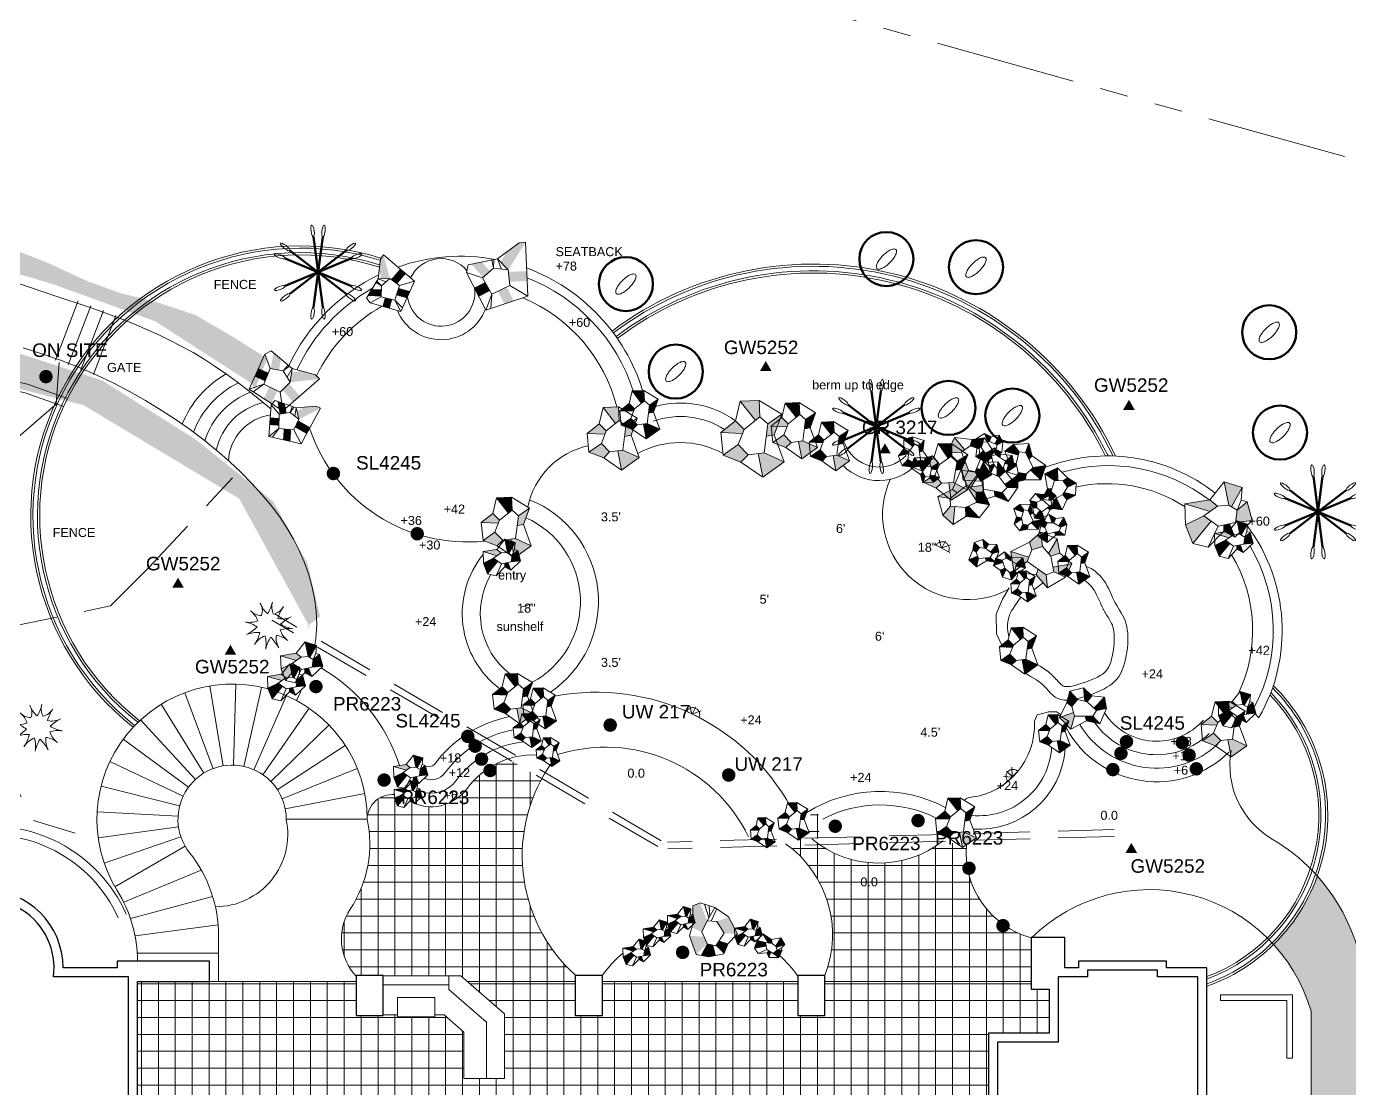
# Model space of a CAD drawing. Header units: inches. Extents: x -1462 to 4132, y -1442 to 2814.
# Drawn here: x 1758 to 2932, y 987 to 1930 of the extents above; entities that cross this region are included whole.
import ezdxf

# ---------------------------------------------------------------- set-up
doc = ezdxf.new("R2010")
doc.units = ezdxf.units.IN
doc.header["$LTSCALE"] = 100
doc.header["$MEASUREMENT"] = 0
doc.linetypes.add('DASHED', pattern=[0.75, 0.5, -0.25])
doc.linetypes.add('PHANTOM', pattern=[2.5, 1.25, -0.25, 0.25, -0.25, 0.25, -0.25])
for name, color, linetype in [('Boulder', 7, 'Continuous'), ('EXIST RIVER RUN', 7, 'Continuous'), ('LIGHTING NOTES', 2, 'Continuous')]:
    doc.layers.add(name, color=color, linetype=linetype)
for name, color, linetype, lineweight in [('Boulders', 32, 'Continuous', 9), ('Buildings', 44, 'Continuous', 30), ('Contours', 52, 'DASHED', 9), ('General Notes', 7, 'Continuous', 5), ('Hardscape', 7, 'Continuous', 5), ('Lights', 50, 'Continuous', 0), ('PlantMaterials', 3, 'Continuous', 0), ('PM-Medium', 90, 'Continuous', 20), ('PM-Thick', 83, 'Continuous', 50), ('Pool', 142, 'Continuous', 15), ('PropertyLines', 212, 'PHANTOM', 0), ('Walks', 253, 'Continuous', 9), ('Walls', 253, 'Continuous', 15)]:
    doc.layers.add(name, color=color, linetype=linetype, lineweight=lineweight)
doc.layers.add('PlantMaterialsCounted', color=3, linetype='Continuous', lineweight=0, plot=False)
doc.styles.add('Arial', font='ARIAL.TTF')

# ---------------------------------------------------------------- blocks, each defined once
blk = doc.blocks.new('PM128')
at = {"layer": 'PM-Medium'}
for centre, radius, start, end in [((-7.01, -0.45), 4.72, 19.0591, 52.5481), ((-1.75, 5.57), 3.29, 223.6592, 270.4042), ((-4.56, 3.38), 3.04, 338.7024, 31.9573), ((2.92, 6.73), 5.2, 199.5578, 231.2467), ((-6.13, 6.52), 6.95, 326.4645, 349.6219), ((4.41, 4.24), 3.85, 164.5786, 206.0811), ((-0.05, 6.11), 3.7, 285.7527, 329.7878), ((11.56, -1.21), 10.03, 147.0384, 163.4946), ((-4.42, 5.93), 5.19, 260.487, 291.1401), ((-6.05, -4.54), 5.4, 51.5853, 81.7036), ((2.98, 5.5), 4, 255.1168, 298.8832), ((8.62, -5.77), 8.62, 115.5532, 134.8182), ((6.97, 7.75), 8.62, 239.1818, 258.4468), ((-9.48, 6.66), 9.72, 297.6269, 314.2723), ((-2.59, -7.47), 6.01, 85.0369, 113.3866), ((-9.64, 0.31), 7.78, 325.0448, 346.6605), ((0.71, -6.66), 4.7, 110.4109, 147.6152), ((-7.01, -4.04), 6.33, 349.8247, 16.3259), ((9.48, -7.78), 10.59, 150.1416, 165.6532), ((-10.13, -12.41), 14.38, 31.658, 43.5027), ((5.84, -2.77), 4.28, 171.2541, 209.2849), ((0.74, -7.54), 5.49, 51.5942, 80.8654), ((4.24, -5.6), 5, 78.492, 110.832), ((6.65, 0.36), 4.38, 197.0603, 235.1449)]:
    blk.add_arc(centre, radius, start, end, dxfattribs=at)
blk = doc.blocks.new('PM161')
at = {"layer": 'PM-Medium'}
for centre, major_axis in [((-0.69, 5.21), (0.098, -0.744)), ((0.69, 5.21), (-0.098, -0.744)), ((-4.17, 3.2), (0.595, -0.457)), ((4.17, 3.2), (-0.595, -0.457)), ((-4.85, 2.01), (0.693, -0.287)), ((4.85, 2.01), (-0.693, -0.287)), ((-4.85, -2.01), (0.693, 0.287)), ((4.85, -2.01), (-0.693, 0.287)), ((-4.17, -3.2), (0.595, 0.457)), ((4.17, -3.2), (-0.595, 0.457)), ((-0.69, -5.21), (0.098, 0.744)), ((0.69, -5.21), (-0.098, 0.744))]:
    blk.add_ellipse(centre, major_axis=major_axis, ratio=0.266667, dxfattribs=at)
at = {"layer": 'PM-Thick'}
for p, q in [((0.59, -4.46), (-0.59, 4.46)), ((-0.59, -4.46), (0.59, 4.46)), ((4.16, -1.72), (-4.16, 1.72)), ((4.16, 1.72), (-4.16, -1.72)), ((3.57, -2.74), (-3.57, 2.74)), ((3.57, 2.74), (-3.57, -2.74))]:
    blk.add_line(p, q, dxfattribs=at)
blk = doc.blocks.new('PM106')
at = {"layer": 'PM-Medium'}
blk.add_lwpolyline([(2.12, 2.12, 0.214975), (1.77, 2.26, 0.093486), (0.95, 2.05, 0.050152), (0.16, 1.58, 0.03764), (-0.78, 0.78, 0.03764), (-1.58, -0.16, 0.050152), (-2.05, -0.95, 0.093486), (-2.26, -1.77, 0.214975), (-2.12, -2.12, 0.214975), (-1.77, -2.26, 0.093486), (-0.95, -2.05, 0.050152), (-0.16, -1.58, 0.03764), (0.78, -0.78, 0.03764), (1.58, 0.16, 0.050152), (2.05, 0.95, 0.093486), (2.26, 1.77, 0.214975)], format="xyb", close=True, dxfattribs=at)
at = {"layer": 'PM-Thick'}
blk.add_circle((0, 0), 6, dxfattribs=at)
blk = doc.blocks.new('LIGHT003')
at = {"layer": 'Lights'}
blk.add_solid([(0, 3), (-2.6, -1.5), (0, 3), (2.6, -1.5)], dxfattribs=at)
blk = doc.blocks.new('LIGHT001')
at = {"layer": 'Lights'}
for points in [[(0, 0), (-2.85, 0.93), (0, 0), (-3, 0)], [(0, 0), (-3, 0), (0, 0), (-2.85, -0.93)], [(0, 0), (-2.43, 1.76), (0, 0), (-2.85, 0.93)], [(0, 0), (-2.85, -0.93), (0, 0), (-2.43, -1.76)], [(0, 0), (-1.76, 2.43), (0, 0), (-2.43, 1.76)], [(0, 0), (-2.43, -1.76), (0, 0), (-1.76, -2.43)], [(0, 0), (-0.93, 2.85), (0, 0), (-1.76, 2.43)], [(0, 0), (-1.76, -2.43), (0, 0), (-0.93, -2.85)], [(0, 0), (0, 3), (0, 0), (-0.93, 2.85)], [(0, 0), (-0.93, -2.85), (0, 0), (0, -3)], [(0, 0), (0.93, 2.85), (0, 0), (0, 3)], [(0, 0), (1.76, 2.43), (0, 0), (0.93, 2.85)], [(0, 0), (2.43, 1.76), (0, 0), (1.76, 2.43)], [(0, 0), (2.85, 0.93), (0, 0), (2.43, 1.76)], [(0, 0), (3, 0), (0, 0), (2.85, 0.93)], [(0, 0), (2.43, -1.76), (0, 0), (2.85, -0.93)], [(0, 0), (1.76, -2.43), (0, 0), (2.43, -1.76)], [(0, 0), (0.93, -2.85), (0, 0), (1.76, -2.43)], [(0, 0), (0, -3), (0, 0), (0.93, -2.85)], [(0, 0), (2.85, -0.93), (0, 0), (3, 0)]]:
    blk.add_solid(points, dxfattribs=at)
blk = doc.blocks.new('BOULDER001')
at = {"layer": 'Boulders'}
for p, q in [((-5.65, 0.8), (-3.53, 3.84)), ((-3.53, 3.84), (0.24, 5.84)), ((0.24, 5.84), (2.37, 3.77)), ((2.37, 3.77), (4.64, 2.8)), ((-6.67, -2.45), (-5.65, 0.8)), ((-5.65, 0.8), (-2.66, -0.93)), ((-5.35, 1.23), (-2.59, 0.01)), ((-2.51, 1.21), (-2.66, -0.93)), ((0.05, 2.87), (-2.51, 1.21)), ((2.85, 1.01), (0.05, 2.87)), ((2.42, -0.93), (2.85, 1.01)), ((4.64, 2.8), (5.31, -0.51)), ((-6.04, -4.1), (-6.67, -2.45)), ((-6.37, -1.51), (-3.36, -0.52)), ((-3.74, -0.3), (-6.04, -0.44)), ((-2.66, -0.93), (-0.24, -2.1)), ((-0.24, -2.1), (2.42, -0.93)), ((5.31, -0.51), (4.83, -3.34)), ((-2.32, -4.03), (-6.04, -4.1)), ((0.63, -4.86), (-2.32, -4.03)), ((4.83, -3.34), (0.63, -4.86))]:
    blk.add_line(p, q, dxfattribs=at)
for points in [[(-3.53, 3.84), (0.24, 5.84), (-2.51, 1.21), (0.05, 2.87)], [(2.37, 3.77), (4.64, 2.8), (1.73, 1.75), (2.85, 1.01)], [(2.42, -0.93), (5.01, -2.31), (2.72, 0.44), (5.31, -0.51)], [(2.72, 0.44), (5.31, -0.51), (5, 1.02)], [(-6.67, -2.45), (-6.04, -4.1), (-2.66, -0.93), (-0.24, -2.1)], [(-6.04, -4.1), (-0.24, -2.1), (-2.32, -4.03), (-1.18, -4.35)], [(0.63, -4.86), (4.83, -3.34), (0.89, -1.6), (2.42, -0.93)]]:
    blk.add_solid(points, dxfattribs=at)
blk = doc.blocks.new('BOULDER002')
at = {"layer": 'Boulders'}
for p, q in [((0.34, 5.26), (-5.89, 1.7)), ((-0.42, 2.56), (0.34, 5.26)), ((1.69, 5.06), (0.34, 5.26)), ((2.91, 0.12), (1.69, 5.06)), ((-3.12, 0.85), (-0.42, 2.56)), ((-0.42, 2.56), (1.3, 0.72)), ((-5.89, 1.7), (-3.12, 0.85)), ((-5.89, 1.7), (-3.19, -5.28)), ((-3.12, 0.85), (-5.57, 0.89)), ((-1.51, -2.15), (-3.12, 0.85)), ((1.3, 0.72), (1.1, -1.76)), ((2.91, 0.12), (1.1, -1.76)), ((1.19, -0.64), (2.91, 0.12)), ((1.3, 0.72), (2.68, 1.06)), ((2.76, 0.73), (1.3, 0.72)), ((5.75, -3.4), (2.91, 0.12)), ((-3.19, -5.28), (-1.51, -2.15)), ((1.1, -1.76), (-1.51, -2.15)), ((5.91, -4.49), (5.75, -3.4)), ((-3.19, -5.28), (5.91, -4.49))]:
    blk.add_line(p, q, dxfattribs=at)
for points in [[(-0.33, 2.47), (0.73, 1.32), (1.83, 4.51), (2.26, 2.77)], [(-2.16, 3.83), (-1.17, 2.09), (-3.62, 3), (-2.59, 1.19)], [(-2.58, -0.15), (-4.7, -1.36), (-1.79, -1.63), (-4.09, -2.95)], [(-0.88, -2.06), (-0.65, -5.06), (0.79, -1.8), (1.02, -4.91)], [(1.1, -1.76), (5.91, -4.49), (2.41, -0.39), (5.75, -3.4)], [(2.41, -0.39), (5.75, -3.4), (4.07, -1.32)]]:
    blk.add_solid(points, dxfattribs=at)
blk = doc.blocks.new('BOULDER003')
at = {"layer": 'Boulders'}
for p, q in [((-5.08, 2.67), (-3.03, 5.54)), ((-3.03, 5.54), (1.35, 4.94)), ((-0.86, 3.37), (-3.03, 5.54)), ((1.35, 4.94), (0.03, 2.64)), ((1.35, 4.94), (1.76, 2.71)), ((-2.81, 2.2), (-5.08, 2.67)), ((-4.67, 1.64), (-5.08, 2.67)), ((-2.81, 2.2), (-0.86, 3.37)), ((-0.86, 3.37), (1.66, 1.29)), ((1.76, 2.71), (0.83, 1.98)), ((1.76, 2.71), (5.79, 2.33)), ((-6.62, 0.34), (-4.67, 1.64)), ((-6.62, 0.34), (-2.61, 1)), ((-5.33, -2.87), (-6.62, 0.34)), ((-2.53, 0.47), (-5.33, -2.87)), ((-2.81, 2.2), (-4.67, 1.64)), ((-2.53, 0.47), (-2.81, 2.2)), ((-1.11, -1.04), (-2.53, 0.47)), ((1.66, 1.29), (5.79, 2.33)), ((1.66, 1.29), (1.79, -1.89)), ((5.79, 2.33), (7.02, -0.29)), ((-1.14, -2.84), (-1.11, -1.04)), ((1.79, -1.89), (-1.11, -1.04)), ((2.26, -5.95), (0.47, -1.5)), ((7.02, -0.29), (1.72, -0.23)), ((1.79, -1.89), (5.19, -3.47)), ((7.02, -0.29), (5.19, -3.47)), ((-1.14, -2.84), (-5.33, -2.87)), ((2.26, -5.95), (-1.14, -2.84)), ((5.19, -3.47), (2.26, -5.95))]:
    blk.add_line(p, q, dxfattribs=at)
for points in [[(-5.08, 2.67), (-3.03, 5.54), (-2.81, 2.2), (-0.86, 3.37)], [(1.35, 4.94), (0.03, 2.64), (1.76, 2.71), (0.83, 1.98)], [(-6.62, 0.34), (-5.33, -2.87), (-2.61, 1), (-2.53, 0.47)], [(-1.11, -1.04), (0.47, -1.5), (-1.14, -2.84), (2.26, -5.95)], [(1.79, -1.89), (1.72, -0.23), (5.19, -3.47), (7.02, -0.29)]]:
    blk.add_solid(points, dxfattribs=at)
blk = doc.blocks.new('BOULDER004')
at = {"layer": 'Boulders'}
for p, q in [((-0.29, 4.41), (2.55, 6.57)), ((2.55, 6.57), (2.46, 2.29)), ((2.55, 6.57), (5.18, 4.59)), ((-5.72, 1.14), (-3.54, 4.44)), ((-3.54, 4.44), (-0.7, 1.94)), ((-3.54, 4.44), (-0.29, 4.41)), ((-0.08, 2.29), (-0.29, 4.41)), ((3.49, 2.29), (5.18, 4.59)), ((5.18, 4.59), (6.71, 0.22)), ((-2.53, 0.9), (-5.72, 1.14)), ((-4.07, -1.76), (-5.72, 1.14)), ((-2.53, 0.9), (-0.08, 2.29)), ((-2.3, -1.58), (-2.53, 0.9)), ((-0.08, 2.29), (3.49, 2.29)), ((3.79, 0.46), (0.1, -3.08)), ((6.71, 0.22), (3.41, -1.73)), ((3.49, 2.29), (3.79, 0.46)), ((3.79, 0.46), (6.71, 0.22)), ((-2.3, -1.58), (-4.07, -1.76)), ((-2.8, -6.21), (-4.07, -1.76)), ((0.1, -3.08), (-2.3, -1.58)), ((3.41, -1.73), (1.78, -6.48)), ((3.41, -1.73), (2.22, -1.05)), ((-2.8, -6.21), (-0.82, -2.51)), ((0.1, -3.08), (1.78, -6.48)), ((1.78, -6.48), (-2.8, -6.21))]:
    blk.add_line(p, q, dxfattribs=at)
for points in [[(2.55, 6.57), (5.18, 4.59), (2.46, 2.29), (3.49, 2.29)], [(-3.54, 4.44), (-0.29, 4.41), (-0.7, 1.94), (-0.08, 2.29)], [(-2.53, 0.9), (-2.3, -1.58), (-5.72, 1.14), (-4.07, -1.76)], [(3.79, 0.46), (2.22, -1.05), (6.71, 0.22), (3.41, -1.73)], [(0.1, -3.08), (-0.82, -2.51), (1.78, -6.48), (-2.8, -6.21)]]:
    blk.add_solid(points, dxfattribs=at)

msp = doc.modelspace()

# ---------------------------------------------------------------- hatches: boundary and pattern name
at = {"layer": 'EXIST RIVER RUN'}
h = msp.add_hatch(dxfattribs=at)
h.set_pattern_fill('AR-CONC', color=34, scale=5, style=0)
h.set_pattern_definition([(50, (0, 0), (35.863, -3.1376), [3.75, -41.25]), (355, (0, 0), (-6.93757, 37.6096), [3, -33]), (100.4514, (2.99, -0.26), (28.92547, 34.47198), [3.187, -35.0571]), (46.1842, (0, 10), (53.36205, -8.27595), [5.625, -61.875]), (96.6356, (4.447, 9.31), (46.7331, 48.7059), [4.7805, -52.5857]), (351.1842, (0, 10), (46.7331, 48.7059), [4.5, -49.5]), (21, (5, 7.5), (29.84535, -20.13094), [3.75, -41.25]), (326, (5, 7.5), (12.16577, 36.2575), [3, -33]), (71.4514, (7.487, 5.822), (42.01113, 16.12652), [3.187, -35.0571]), (37.5, (0, 0), (0.60799, 16.64469), [0, -32.6, 0, -33.5, 0, -33.125]), (7.5, (0, 0), (13.15348, 19.72059), [0, -19.1, 0, -31.85, 0, -12.625]), (327.5, (-11.15, 0), (26.69112, -1.127744), [0, -12.5, 0, -39, 0, -51.75]), (317.5, (-16.15, 0), (29.1593, 5.00525), [0, -16.25, 0, -25.9, 0, -36.75])])
h.paths.add_polyline_path([(1396.8, 1902.9), (1449.3, 1867), (1479.7, 1831.1), (1521.2, 1803.5), (1570.9, 1786.9), (1606.8, 1781.4), (1645.5, 1767.6), (1681.4, 1756.6), (1725.7, 1740), (1775.4, 1720.7), (1811.3, 1704.1), (1841.7, 1693.1), (1874.9, 1684.8), (1908, 1673.7), (1941.2, 1654.4), (1971.6, 1635.1), (1960.6, 1607.5), (1957.8, 1613), (1872.1, 1668.2), (1780.9, 1701.3), (1687, 1728.9), (1609.6, 1751), (1548.8, 1770.4), (1490.8, 1798), (1432.7, 1839.4), (1399.6, 1864.2), (1399.6, 1891.8), (1394, 1908.4), (1388.5, 1911.2)])
h.paths.add_polyline_path([(2010.3, 1394.9), (1946.7, 1510.8), (1808.6, 1593.7), (1634.5, 1637.8), (1504.6, 1651.6), (1344.3, 1621.3), (1231, 1521.9), (1164.7, 1447.3), (1106.6, 1325.9), (1070.7, 1237.5), (1037.6, 1149.2), (1001.6, 986.3), (998.9, 950.4), (976.8, 964.2), (1012.7, 1138.1), (1062.4, 1298.2), (1126, 1417), (1228.2, 1563.3), (1322.2, 1635.1), (1438.3, 1676.5), (1521.2, 1676.5), (1626.2, 1662.7), (1714.6, 1651.6), (1825.1, 1615.7), (1908, 1563.3), (1977.1, 1508.1), (2007.5, 1452.9), (2018.6, 1405.9), (2007.5, 1397.6)])
at = {"layer": 'Walks', "ltscale": 2}
h = msp.add_hatch(dxfattribs=at)
h.set_pattern_fill('NET', color=256, scale=120, style=0)
h.paths.add_polyline_path([(2215.3, 1262.2), (2185.6, 1279.6, 0.15901), (2149.1, 1253.3, -0.375781), (2098.4, 1241.8), (2095.8, 1238.8), (2092.9, 1239.3), (2084.7, 1244.4), (2084.8, 1245.1), (2084.6, 1245.1), (2084.6, 1248, 0.402195), (2060.4, 1228.3, -0.004857), (2060.5, 1226), (2060.4, 1226, -0.199895), (2045.3, 1146.2, 0.347509), (2050.6, 1086.5), (2050.6, 1087.4), (2074.7, 1087.4), (2074.7, 1087), (2143.4, 1087), (2149.2, 1082), (2245.1, 1082), (2245.1, 1087.4, -0.346068)])
h.paths.add_polyline_path([(2126.2, 1241.2), (2143.1, 1241.2), (2143.1, 1253.5), (2126.2, 1253.5)], flags=25)
h.paths.add_polyline_path([(2289.3, 1260.7), (2309, 1260.7), (2309, 1272.9), (2289.3, 1272.9)], flags=9)
at = {"layer": 'Walks'}
h = msp.add_hatch(dxfattribs=at)
h.set_pattern_fill('NET', color=256, scale=120, style=0)
h.paths.add_polyline_path([(2592.9, 1208.6), (2583.9, 1207.4), (2577.8, 1203.3), (2572.4, 1205.8), (2571.6, 1206.7, -0.349251), (2456.4, 1207.6), (2459.9, 1208.5), (2465.2, 1227.8), (2453.8, 1233.8, 0.004001), (2452.1, 1232.8), (2454, 1230), (2454, 1222.7), (2451.7, 1211.5), (2439.5, 1207), (2433.5, 1203.1, -0.339311), (2466.6, 1087), (2466.6, 1082), (2649.8, 1082), (2649.8, 1120.8, -0.378836)])
h.paths.add_polyline_path([(2496.1, 1164.2), (2515.7, 1164.2), (2515.7, 1176.5), (2496.1, 1176.5)], flags=24)
at = {"layer": 'Walks', "ltscale": 2}
h = msp.add_hatch(dxfattribs=at)
h.set_pattern_fill('AR-SAND', color=37, scale=5, style=0)
h.paths.add_polyline_path([(2898.2, 545.6), (2922.4, 545.6), (2922.4, 765.8), (3027.1, 765.8), (3027.1, 789.8), (2946.2, 789.8), (2946.2, 1055.6, 0.197128), (2903.8, 1175.6, -0.113383), (2865, 1114.8, -0.115052), (2898.2, 1055.6)])
h = msp.add_hatch(dxfattribs=at)
h.set_pattern_fill('NET', color=256, scale=120, style=0)
h.paths.add_polyline_path([(2611.8, 1036), (2665.8, 1036), (2665.8, 1075), (2649.8, 1075), (2649.8, 1082), (2466.6, 1082), (2466.6, 1051.8), (2442.6, 1051.8), (2442.6, 1082), (2269.2, 1082), (2269.2, 1051.8), (2245.1, 1051.8), (2245.1, 1082), (2149.2, 1082), (2182.3, 1053.2), (2182.3, 995.8), (2146.3, 995.8), (2146.3, 1036.8), (2128.8, 1052.3), (2120.3, 1052.3), (2120.3, 1050.6), (2087.3, 1050.6), (2087.3, 1052.3), (2074.7, 1052.3), (2074.7, 1051.8), (2050.6, 1051.8), (2050.6, 1082), (1920.5, 1082), (1856.5, 1082), (1856.5, 908), (2003.5, 908), (2041.6, 946.2), (2155.6, 946.2), (2193.8, 908), (2611.8, 908)])

# ---------------------------------------------------------------- linework, layer by layer
at = {"layer": 'Buildings', "flags": 128}
for points in [[(1856.5, 908), (1856.5, 1082), (1920.5, 1082), (1920.5, 1100), (1838.5, 1100), (1838.5, 1094), (1790.5, 1094, 1), (1652.5, 1094)], [(1848.5, 900), (1848.5, 1086), (1781.9, 1086, 1.141003), (1661, 1086)]]:
    msp.add_lwpolyline(points, format="xyb", dxfattribs=at)
for points in [[(2805.8, 908), (2805.8, 1094), (2769.8, 1094), (2769.8, 1100), (2691.8, 1100), (2691.8, 1094), (2679.8, 1094), (2679.8, 1121), (2649.8, 1121), (2649.8, 1075), (2665.8, 1075), (2665.8, 1036), (2611.8, 1036), (2611.8, 908)], [(2797.8, 900), (2797.8, 1086), (2761.8, 1086), (2761.8, 1092), (2699.8, 1092), (2699.8, 1086), (2673.8, 1086), (2673.8, 1028), (2619.8, 1028), (2619.8, 900)]]:
    msp.add_lwpolyline(points, dxfattribs=at)
at = {"layer": 'Buildings'}
for points in [[(2050.6, 1051.8), (2074.7, 1051.8), (2074.7, 1087.4), (2050.6, 1087.4)], [(2245.1, 1051.8), (2269.2, 1051.8), (2269.2, 1087.4), (2245.1, 1087.4)], [(2442.6, 1051.8), (2466.6, 1051.8), (2466.6, 1087.4), (2442.6, 1087.4)]]:
    msp.add_lwpolyline(points, close=True, dxfattribs=at)
at = {"layer": 'Contours'}
for points in [[(1787, 1631.5), (1784.2, 1594.6), (1718.7, 1537.7), (1627.6, 1506.4), (1516.6, 1500.7), (1431.2, 1486.5), (1357.2, 1455.2), (1283.2, 1375.6), (1246.2, 1253.3), (1243.3, 1170.8), (1246.2, 1105.4), (1263.2, 1025.7), (1257.6, 937.6), (1246.2, 877.9), (1217.7, 795.4), (1200.6, 721.4), (1263.2, 619.1), (1314.5, 545.1), (1314.5, 474), (1294.6, 388.7), (1297.4, 383)], [(1428.3, 445.6), (1425.5, 528), (1419.8, 579.2), (1391.3, 636.1), (1360, 687.3), (1328.7, 758.4), (1342.9, 823.8), (1351.5, 892.1), (1348.6, 940.4), (1340.1, 991.6), (1334.4, 1014.4), (1337.3, 1048.5), (1348.6, 1116.8), (1337.3, 1190.7), (1334.4, 1222), (1368.6, 1318.7), (1445.4, 1392.6), (1493.8, 1406.8), (1607.7, 1412.5), (1661.8, 1398.3), (1735.8, 1395.5), (1832.5, 1415.4), (1866.7, 1449.5), (1940.7, 1529.1)], [(1505.2, 442.7), (1502.4, 516.7), (1505.2, 613.4), (1485.3, 656), (1442.6, 724.3), (1402.7, 798.2), (1397, 883.5), (1425.5, 966), (1445.4, 1040), (1442.6, 1116.8), (1448.3, 1204.9), (1505.2, 1290.2), (1576.4, 1313), (1630.4, 1313), (1684.5, 1315.8), (1730.1, 1290.2), (1764.2, 1224.8), (1801.2, 1213.5)]]:
    msp.add_lwpolyline(points, dxfattribs=at)
at = {"layer": 'General Notes'}
msp.add_line((2197, 1414.2), (2206.6, 1417.2), dxfattribs=at)
at = {"layer": 'Hardscape'}
for points in [[(1652.1, 1635.4), (1758.9, 1612.4), (1794.5, 1599.7)], [(1650.4, 1627.6), (1756.7, 1604.7), (1791, 1592.5)], [(2074.7, 1087), (2143.6, 1087)], [(2143.4, 1087), (2182.3, 1053.2), (2182.3, 995.8)], [(2074.7, 1079), (2132.9, 1079)], [(2132.9, 1074.9), (2166.3, 1045.9), (2166.3, 995.8)], [(2074.7, 1052.3), (2087.3, 1052.3)], [(2120.3, 1052.3), (2128.8, 1052.3)], [(2128.8, 1052.3), (2146.3, 1036.8), (2146.3, 995.8)]]:
    msp.add_lwpolyline(points, dxfattribs=at)
at = {"layer": 'Hardscape', "color": 7}
for points in [[(2132.9, 1074.9), (2132.9, 1086.8)], [(2146.3, 995.8), (2182.3, 995.8)]]:
    msp.add_lwpolyline(points, dxfattribs=at)
msp.add_lwpolyline([(2087.3, 1050.6), (2120.3, 1050.6), (2120.3, 1067.7), (2087.3, 1067.7)], close=True, dxfattribs=at)
msp.add_arc((2143.6, 1557.2), 168.7, 79.6637, 109.3777, dxfattribs=at)
at = {"layer": 'Hardscape'}
for centre, radius, start, end in [((2126, 1693.8), 30, 40.0057, 154.3181), ((2126, 1693.8), 30, 187.3548, 7.1735), ((2126, 1693.8), 42, 202.4856, 339.3649), ((2149.4, 1620), 147.8, 198.5093, 275.8453)]:
    msp.add_arc(centre, radius, start, end, dxfattribs=at)
at = {"layer": 'Lights', "linetype": 'DASHED'}
for points in [[(2563.7, 1470.2), (2577.7, 1463)], [(2570.2, 1466.7), (2568.2, 1474.1)], [(2570.4, 1466.6), (2573.7, 1473.2)], [(2570.5, 1466.9), (2578.5, 1469.7)], [(2342.2, 1322.9), (2356.2, 1315.7)], [(2348.7, 1319.4), (2346.8, 1326.8)], [(2348.9, 1319.3), (2352.2, 1325.9)], [(2349.1, 1319.6), (2357, 1322.4)], [(2627.7, 1258.3), (2638.7, 1269.5)], [(2633.1, 1263.6), (2627.9, 1268.8)], [(2632.9, 1263.9), (2632.6, 1272.3)], [(2633, 1263.5), (2625.3, 1263.9)]]:
    msp.add_lwpolyline(points, dxfattribs=at)
for centre, start, end in [((2570.9, 1466.3), 333.9819, 151.5795), ((2349.4, 1319), 333.9819, 151.5795), ((2633.6, 1264.1), 46.6136, 224.2112)]:
    msp.add_arc(centre, 6.15, start, end, dxfattribs=at)
at = {"layer": 'Pool'}
for points in [[(2644.1, 1355.7), (2646.5, 1354.4), (2649.3, 1352.9), (2652, 1351.4), (2654.5, 1349.8), (2657, 1348.1), (2659.3, 1346.2), (2661.4, 1344.2), (2663.3, 1342.1), (2665.2, 1340), (2667.1, 1337.9), (2669, 1336.1), (2671.2, 1334.4), (2673.5, 1333.1), (2676.2, 1332.2), (2679.2, 1331.8), (2682.5, 1331.8), (2686.1, 1332.2), (2689.8, 1332.9), (2693.6, 1333.8), (2697.4, 1334.9), (2701.2, 1336.2), (2704.8, 1337.5), (2708.2, 1338.8), (2711.3, 1340.2), (2714.3, 1341.6), (2717.1, 1343.2), (2719.6, 1344.8), (2722, 1346.6), (2724.1, 1348.5), (2726, 1350.7), (2727.8, 1353.1), (2729.3, 1355.8), (2730.6, 1358.6), (2731.7, 1361.6), (2732.7, 1364.7), (2733.5, 1367.9), (2734.2, 1371.2), (2734.8, 1374.6), (2735.2, 1378), (2735.5, 1381.4), (2735.6, 1384.7), (2735.6, 1388), (2735.5, 1391.2), (2735.1, 1394.3), (2734.6, 1397.3), (2733.9, 1400), (2733.1, 1402.6), (2732, 1405), (2730.9, 1407.3), (2729.6, 1409.4), (2728.3, 1411.6), (2727, 1413.7), (2725.7, 1415.8), (2724.4, 1418.1), (2723.3, 1420.4), (2722.1, 1422.9), (2721, 1425.4), (2719.9, 1427.9), (2718.7, 1430.5), (2717.4, 1433.1), (2716, 1435.6), (2714.4, 1438), (2712.6, 1440.3), (2710.7, 1442.5), (2708.5, 1444.6), (2706.2, 1446.5), (2703, 1448.7), (2698.6, 1450.4)], [(2630.3, 1431.6), (2624.4, 1421.4), (2618.6, 1408.1), (2619.1, 1390.5), (2623.7, 1380.7)]]:
    msp.add_lwpolyline(points, dxfattribs=at)
for centre, radius, start, end in [((2338.5, 1512.3), 83.3, 54.1425, 105.6115), ((2271.5, 1489.2), 70, 102.2472, 168.5742), ((2514.9, 1571.7), 33, 198.5843, 316.2107), ((2228.5, 1408.7), 83.7, 141.1391, 233.0305), ((2263.7, 1141.6), 197.2, 28.7823, 100.7013), ((2271.8, 1148.8), 141.2, 25.8797, 107.4511), ((2603.3, 1293.9), 76.8, 266.2696, 356.0553), ((2514.5, 1279.6), 92.6, 230.0787, 308.0629)]:
    msp.add_arc(centre, radius, start, end, dxfattribs=at)
at = {"layer": 'PropertyLines'}
msp.add_line((4132.3, 1479.5), (-665.6, 2814.1), dxfattribs=at)
at = {"layer": 'Walks'}
for p, q in [((1920.7, 1344.3), (1932.6, 1273.3)), ((1920.7, 1344.3), (1932.6, 1273.3)), ((1943.8, 1345.9), (1941.8, 1274)), ((1943.8, 1345.9), (1941.8, 1274)), ((1966.7, 1343.1), (1951, 1272.8)), ((1966.7, 1343.1), (1951, 1272.8)), ((1877.6, 1328.2), (1915.3, 1266.9)), ((1877.6, 1328.2), (1915.3, 1266.9)), ((1898.4, 1338.4), (1923.6, 1270.9)), ((1898.4, 1338.4), (1923.6, 1270.9)), ((1988.7, 1335.9), (1959.7, 1269.9)), ((1988.7, 1335.9), (1959.7, 1269.9)), ((2008.8, 1324.6), (1967.8, 1265.4)), ((2008.8, 1324.6), (1967.8, 1265.4)), ((1859.2, 1314.3), (1908, 1261.3)), ((1859.2, 1314.3), (1908, 1261.3)), ((2026.5, 1309.7), (1974.9, 1259.5)), ((2026.5, 1309.7), (1974.9, 1259.5)), ((1843.8, 1297), (1901.8, 1254.4)), ((1843.8, 1297), (1901.8, 1254.4)), ((2040.9, 1291.6), (1980.6, 1252.2)), ((2040.9, 1291.6), (1980.6, 1252.2)), ((1831.9, 1277.2), (1897.1, 1246.5)), ((1831.9, 1277.2), (1897.1, 1246.5)), ((2051.6, 1271.1), (1984.9, 1244)), ((2051.6, 1271.1), (1984.9, 1244)), ((1824.1, 1255.4), (1893.9, 1237.8)), ((1824.1, 1255.4), (1893.9, 1237.8)), ((2058.2, 1249), (1987.6, 1235.2)), ((2058.2, 1249), (1987.6, 1235.2)), ((1820.6, 1232.6), (1892.5, 1228.6)), ((1820.6, 1232.6), (1892.5, 1228.6)), ((2060.5, 1226), (1988.5, 1226)), ((2060.5, 1226), (1988.5, 1226)), ((1821.6, 1209.5), (1892.9, 1219.4)), ((1821.6, 1209.5), (1892.9, 1219.4)), ((1827, 1187), (1895.1, 1210.4)), ((1827, 1187), (1895.1, 1210.4)), ((1836.5, 1166), (1898.9, 1202)), ((1836.5, 1166), (1898.9, 1202)), ((1844.4, 1152.3), (1913.1, 1180.8)), ((1850.3, 1137.8), (1923.2, 1157.3)), ((1854.3, 1122.6), (1928, 1132.3)), ((1856.3, 1107), (1928.3, 1107)), ((1920.5, 1082), (2050.6, 1082)), ((1920.5, 1082), (2050.6, 1082)), ((2149.2, 1082), (2245.1, 1082)), ((2149.2, 1082), (2245.1, 1082)), ((2269.2, 1082), (2442.6, 1082)), ((2269.2, 1082), (2442.6, 1082)), ((2466.6, 1082), (2649.8, 1082)), ((2466.6, 1082), (2649.8, 1082))]:
    msp.add_line(p, q, dxfattribs=at)
at = {"layer": 'Walks', "ltscale": 2}
msp.add_line((2851.9, 1316.2), (2848.6, 1319.7), dxfattribs=at)
at = {"layer": 'Walks'}
for points in [[(1974.8, 1590.4), (1955.5, 1606.2), (1945.4, 1614), (1935.4, 1621.3), (1925.5, 1628), (1915.6, 1634.4), (1905.8, 1640.3), (1895.9, 1645.8), (1886, 1650.9), (1876.1, 1655.8), (1866.1, 1660.3), (1856, 1664.7), (1845.8, 1668.8), (1835.5, 1672.7), (1825, 1676.6), (1814.5, 1680.3), (1803.8, 1683.9), (1793, 1687.6), (1782.1, 1691.2), (1771, 1694.9), (1759.7, 1698.7), (1748.2, 1702.5)], [(1803.8, 1686.2), (1783.7, 1633.7)], [(1815, 1681.9), (1794.9, 1629.4)], [(1826.2, 1677.6), (1806.1, 1625.1)], [(1837.4, 1673.3), (1817.3, 1620.8)], [(1754.9, 1644.5), (1771.7, 1639.4), (1788.1, 1633.7), (1804.1, 1627.4), (1819.7, 1620.6), (1834.8, 1613.4), (1849.5, 1605.7), (1863.7, 1597.7), (1877.5, 1589.3), (1890.7, 1580.6), (1903.4, 1571.7), (1915.6, 1562.5), (1927.1, 1553.2), (1938.1, 1543.6), (1948.4, 1534), (1958, 1524.2), (1966.9, 1514.4), (1975.1, 1504.6), (1982.5, 1494.7), (1989.1, 1484.8), (1995, 1474.8), (2000.1, 1464.7), (2004.5, 1454.5), (2008.2, 1444), (2011.2, 1433.3), (2013.5, 1422.3), (2015, 1411), (2015.6, 1399), (2014.8, 1386.1), (2013.9, 1380.8)], [(2660.8, 1436.2), (2652.3, 1429.8)], [(2640.6, 1423.2), (2635.4, 1415.4), (2633.7, 1413.2), (2632.2, 1411), (2631.1, 1408.7), (2630.2, 1406.4), (2629.6, 1404), (2629.1, 1401.4), (2628.9, 1398.6), (2628.9, 1395.7), (2629.2, 1392.8), (2629.7, 1389.9), (2630.1, 1388)], [(2001.9, 1340.8), (2001.1, 1338.8), (1997.6, 1331.5)], [(2652.6, 1312.4), (2655, 1318.6), (2660.9, 1320.2), (2665.2, 1321.4), (2672.3, 1321.4), (2676.2, 1319.1)], [(2596.6, 1245.5), (2593, 1244.8), (2590.3, 1242.9)], [(2898.2, 513.8), (2898.2, 1055.6)]]:
    msp.add_lwpolyline(points, dxfattribs=at)
for points in [[(2655.6, 1363.1), (2657.9, 1361.8, -0.00926), (2658.3, 1361.6), (2660.8, 1360, -0.013798), (2661.4, 1359.6), (2663.8, 1357.9, -0.018655), (2664.6, 1357.4), (2666.8, 1355.5, -0.021341), (2667.6, 1354.9), (2669.7, 1352.8, -0.014403), (2670.2, 1352.3), (2672.1, 1350.2, -0.004844), (2672.3, 1350.1), (2674.1, 1348), (2675.6, 1346.4), (2676.9, 1345.2), (2677.8, 1344.5), (2678.4, 1344.1), (2679, 1343.9), (2680, 1343.8), (2681.9, 1343.8), (2684.3, 1344), (2687.3, 1344.6), (2690.4, 1345.4), (2693.8, 1346.4), (2697.2, 1347.5), (2700.5, 1348.7), (2703.6, 1350), (2706.4, 1351.1), (2708.8, 1352.3), (2711, 1353.5), (2712.8, 1354.6), (2714.3, 1355.8), (2715.5, 1356.9), (2716.6, 1358.2), (2717.6, 1359.6), (2718.6, 1361.3), (2719.5, 1363.3), (2720.4, 1365.5), (2721.2, 1368), (2721.8, 1370.6), (2722.4, 1373.4), (2722.9, 1376.3), (2723.2, 1379.2), (2723.5, 1382.2), (2723.6, 1385), (2723.6, 1387.7), (2723.5, 1390.3), (2723.2, 1392.7), (2722.9, 1394.8), (2722.4, 1396.6), (2721.9, 1398.3), (2721.2, 1399.8), (2720.3, 1401.5), (2719.3, 1403.3), (2718.1, 1405.3), (2716.8, 1407.3, -0.003563), (2716.7, 1407.5), (2715.4, 1409.7, -0.00856), (2715.2, 1410), (2713.9, 1412.2, -0.011589), (2713.7, 1412.7), (2712.5, 1415.1, -0.008279), (2712.3, 1415.5), (2711.2, 1417.9, -0.003757), (2711.2, 1418.1), (2710.1, 1420.6), (2709, 1423), (2707.9, 1425.3), (2706.9, 1427.4), (2705.8, 1429.3), (2704.6, 1431), (2703.4, 1432.6), (2702, 1434.2), (2700.5, 1435.6), (2699, 1436.9), (2697.4, 1438), (2697, 1438.2)], [(2089, 1273.8, 0.184167), (2019.5, 1360.5, 0.184167)], [(2060.5, 1226, 1.324498), (1838.5, 1162.8)], [(1988.5, 1226, 1.404711), (1902.7, 1196.3)]]:
    msp.add_lwpolyline(points, format="xyb", dxfattribs=at)
at = {"layer": 'Walks', "linetype": 'DASHED'}
for points in [[(2318.3, 1201.8), (1975.6, 1402.8)], [(2321.4, 1206.9), (1978.6, 1408)], [(2723.6, 1216.8), (2327.1, 1205.7)], [(2723.8, 1210.8), (2327.3, 1199.7)]]:
    msp.add_lwpolyline(points, dxfattribs=at)
at = {"layer": 'Walks'}
for centre, radius, start, end in [((2143.6, 1557.2), 142.7, 119.4297, 153.9915), ((2143.6, 1557.2), 142.7, 14.1538, 67.3904), ((1980.8, 1541.8), 91.7, 119.778, 157.5204), ((1980.8, 1541.8), 79.7, 115.8476, 159.5451), ((1980.8, 1541.8), 67.7, 110.7196, 162.6128), ((1980.8, 1541.8), 55.7, 103.3917, 167.584), ((1980.8, 1541.8), 43.7, 98.3279, 176.6564), ((2338.5, 1512.3), 71.3, 56.8188, 109.7623), ((2338.3, 1481.9), 78.6, 61.1303, 118.7549), ((2514.9, 1571.7), 45, 224.72, 316.2107), ((2717.5, 1393.5), 155.1, 51.9035, 110.9694), ((2718.2, 1393.5), 146.5, 52.3598, 106.2175), ((2593.4, 1496.5), 75.5, 155.1987, 298.7474), ((2717.1, 1397), 127, 56.954, 102.4828), ((2168.3, 1419.3), 97.4, 304.2008, 68.157), ((2168.3, 1419.3), 81.4, 298.2677, 66.1724), ((2717.5, 1393.5), 155.1, 330.1079, 36.7393), ((2718.2, 1393.5), 146.5, 332.2743, 30.79), ((2715.8, 1393.6), 130.6, 334.4146, 31.0089), ((2228.5, 1408.7), 67.7, 149.3123, 232.2596), ((2207.7, 1210.6), 108.5, 101.0053, 143.9172), ((2761.2, 1350.6), 55.3, 213.4502, 318.6665), ((2207.7, 1210.6), 96.5, 100.4127, 143.9172), ((2587.9, 1309.7), 64.8, 277.6901, 2.3893), ((2761.2, 1350.6), 91.3, 208.6943, 314.4574), ((2761.2, 1350.6), 79.3, 210.6622, 313.1529), ((2761.2, 1350.6), 67.3, 215.2565, 313.8085), ((2207.7, 1210.6), 84.5, 95.6581, 143.9172), ((2207.7, 1210.6), 72.5, 87.5823, 143.9172), ((2603.3, 1293.9), 64.8, 264.3807, 356.5493), ((2902.5, 1274.1), 76.3, 169.9796, 239.513), ((2115, 1280.3), 7.68, 248.9794, 311.2297), ((2117.2, 1276.5), 27.4, 249.6311, 323.9172), ((2117.2, 1276.5), 15.4, 247.0291, 323.9172), ((2082.8, 1225.5), 22.5, 85.4483, 177.8832), ((2117.2, 1276.5), 39.4, 241.2544, 323.9172), ((2516, 1127.4), 123.3, 61.9745, 121.9915), ((2516, 1127.4), 111.3, 63.6011, 117.4011), ((1925.5, 1212.7), 64.4, 269.8396, 11.8728), ((1957.1, 1204.1), 105.6, 326.7251, 12.1542), ((1725.9, 1087.8), 132.2, 24.0959, 177.3066), ((1725.9, 1087.8), 124.2, 24.0959, 177.3066), ((2374.4, 1123.5), 99.1, 338.5206, 54.6315), ((2671, 1196.9), 79, 175.3896, 254.6909), ((2778.7, 1063.9), 167.7, 357.1575, 59.513), ((1808.5, 1122.1), 120, 360, 38.2132), ((1736.5, 1099.6), 120, 0.2043, 31.7883), ((2754.7, 1014.1), 149.4, 16.1409, 134.4281), ((2085.8, 1119.7), 48.3, 146.7251, 223.3764), ((2355.7, 1025.5), 106.4, 129.85, 144.5474), ((2355.7, 1025.5), 106.4, 35.3754, 48.2112)]:
    msp.add_arc(centre, radius, start, end, dxfattribs=at)
at = {"layer": 'Walks', "ltscale": 2}
msp.add_arc((2341.4, 1193.8), 143.4, 144.1816, 227.8629, dxfattribs=at)
at = {"layer": 'Walls'}
for p, q in [((1928.5, 1082), (1928.5, 1122.1)), ((1928.5, 1082), (1928.5, 1122.1)), ((2817.8, 1070), (2881.8, 1070)), ((2817.8, 1065), (2817.8, 1070)), ((2817.8, 1070), (2881.8, 1070)), ((2817.8, 1065), (2817.8, 1070)), ((2881.8, 1070), (2881.8, 1014)), ((2881.8, 1070), (2881.8, 1014)), ((2817.8, 1065), (2876.8, 1065)), ((2817.8, 1065), (2876.8, 1065)), ((2876.8, 1065), (2876.8, 1014)), ((2876.8, 1065), (2876.8, 1014)), ((2881.8, 1014), (2876.8, 1014))]:
    msp.add_line(p, q, dxfattribs=at)
for centre, radius, start, end in [((2001.2, 1495.6), 239.5, 72.522, 231.6502), ((2001.2, 1495.6), 237.5, 72.522, 231.693), ((2001.2, 1495.6), 233.5, 72.522, 231.8058), ((2001.2, 1495.6), 231.5, 72.522, 231.8763), ((2143.6, 1557.2), 168.7, 17.044, 69.7687), ((2456.1, 1422.2), 296.8, 25.1616, 126.9377), ((2456.1, 1422.2), 294.8, 25.3635, 126.9377), ((2143.6, 1557.2), 168.7, 115.5981, 154.9098), ((2143.6, 1557.2), 160.7, 17.8017, 68.571), ((2456.1, 1422.2), 290.8, 25.7551, 126.9515), ((2456.1, 1422.2), 288.8, 25.9138, 126.9657), ((2143.6, 1557.2), 160.7, 119.1837, 154.9845), ((2752, 1229.6), 161.1, 289.5228, 45.6154), ((2752, 1229.6), 159.1, 289.7784, 45.2694), ((2752, 1229.6), 155.1, 290.3108, 44.5864), ((2752, 1229.6), 153.1, 290.5881, 44.2494)]:
    msp.add_arc(centre, radius, start, end, dxfattribs=at)

# ---------------------------------------------------------------- block references
at = {"layer": 'Boulder', "ltscale": 2}
for name, p, xscale, yscale, zscale, rotation in [('BOULDER002', (2176.1, 1708.4), 5.237909244860739, 5.237909244860739, 5.237909244860739, 87.48693802747184), ('BOULDER002', (2078.7, 1698.1), 3.948964075665264, 3.948964075665264, 3.948964075665264, 134.8410389630031), ('BOULDER002', (1982.9, 1617.7), 4.746194817211251, 4.746194817211251, 4.746194817211251, 36.06978349928718), ('BOULDER002', (1991.5, 1581.4), 3.928765176281847, 3.928765176281847, 3.928765176281847, 56.28679989086235), ('BOULDER004', (2302.5, 1584.8), 3.207992921488262, 3.207992921488262, 3.207992921488262, 39.14917937253568), ('BOULDER004', (2402.6, 1563.2), 5.083643554117998, 5.083643554117998, 5.083643554117998, 39.14917937253568), ('BOULDER004', (2278.9, 1563.5), 4.199711384552653, 4.199711384552653, 4.199711384552653, 39.14917937253568), ('BOULDER004', (2439.6, 1570.6), 3.724497896822631, 3.724497896822631, 3.724497896822631, 39.14917937253568), ('BOULDER004', (2470.8, 1556.9), 3.255270302380863, 3.255270302380863, 3.255270302380863, 39.14917937253568), ('BOULDER004', (2597.5, 1548.3), 3.358442971807132, 3.358442971807132, 3.358442971807132, 247.3697442411998), ('BOULDER004', (2611.1, 1557.1), 2.053918169807357, 2.053918169807357, 2.053918169807357, 335.3682820812511), ('BOULDER004', (2545.6, 1549.1), 2.375451401661127, 2.375451401661127, 2.375451401661127, 53.33921509826763), ('BOULDER004', (2573.8, 1534.2), 3.726996075207403, 3.726996075207403, 3.726996075207403, 35.82999567810814), ('BOULDER004', (2642.9, 1540.4), 2.946308982685046, 2.946308982685046, 2.946308982685046, 74.10253396215916), ('BOULDER004', (2556.8, 1538), 2.053918169807357, 2.053918169807357, 2.053918169807357, 254.3685620080442), ('BOULDER004', (2615.5, 1525.3), 3.293513297682608, 3.293513297682608, 3.293513297682608, 306.7414763303871), ('BOULDER004', (2620.9, 1542.4), 2.053918169807357, 2.053918169807357, 2.053918169807357, 103.1958056180312), ('BOULDER004', (2674.8, 1519.7), 2.715622379158639, 2.715622379158639, 2.715622379158639, 209.114725010439), ('BOULDER003', (2815.8, 1496.6), 4.864564268271213, 4.864564268271213, 4.864564268271213, 231.3158593894345), ('BOULDER004', (2592, 1511.3), 3.72695909772624, 3.72695909772624, 3.72695909772624, 175.0958397003339), ('BOULDER004', (2184, 1484.5), 4.020834327628799, 4.020834327628799, 4.020834327628799, 39.14917937253568), ('BOULDER004', (2659.9, 1505.2), 2.053918169807357, 2.053918169807357, 2.053918169807357, 353.2886252103343), ('BOULDER004', (2645.6, 1492.5), 2.053918169807357, 2.053918169807357, 2.053918169807357, 72.42775938346065), ('BOULDER004', (2667.5, 1485), 2.053918169807357, 2.053918169807357, 2.053918169807357, 329.3530791422728), ('BOULDER003', (2829.6, 1474.3), 2.796578008070673, 2.796578008070673, 2.796578008070673, 231.3158593894345), ('BOULDER003', (2179.7, 1458.4), 2.713029107578374, 2.713029107578374, 2.713029107578374, 231.3158593894345), ('BOULDER004', (2606.8, 1462.7), 2.053918169807357, 2.053918169807357, 2.053918169807357, 321.2207055825661), ('BOULDER004', (2658.3, 1457.6), 3.978917499916295, 3.978917499916295, 3.978917499916295, 281.3123066794742), ('BOULDER004', (2687.7, 1451.7), 2.586066090399912, 2.586066090399912, 2.586066090399912, 39.14917937253568), ('BOULDER004', (2630.8, 1450.6), 2.053918169807357, 2.053918169807357, 2.053918169807357, 108.2433077364636), ('BOULDER004', (2643, 1432.5), 2.053918169807357, 2.053918169807357, 2.053918169807357, 39.14917937253568), ('BOULDER004', (2638.8, 1375.3), 3.098162924397205, 3.098162924397205, 3.098162924397205, 39.14917937253568), ('BOULDER003', (2002, 1365.3), 3.042822602911234, 3.042822602911234, 3.042822602911234, 231.3158593894345), ('BOULDER003', (1988.6, 1347.5), 2.751013436828239, 2.751013436828239, 2.751013436828239, 231.3158593894345), ('BOULDER004', (2190.2, 1332.7), 3.332704745360311, 3.332704745360311, 3.332704745360311, 39.14917937253568), ('BOULDER004', (2694.8, 1324.8), 3.180829547230427, 3.180829547230427, 3.180829547230427, 316.917618874058), ('BOULDER004', (2213.6, 1324.1), 2.711047657511158, 2.711047657511158, 2.711047657511158, 39.14917937253568), ('BOULDER004', (2821, 1305.7), 3.682324819054325, 3.682324819054325, 3.682324819054325, 39.14917937253568), ('BOULDER003', (2832.4, 1323.3), 2.716549092367393, 2.716549092367393, 2.716549092367393, 231.3158593894345), ('BOULDER004', (2202.5, 1304.5), 2.236137320819354, 2.236137320819354, 2.236137320819354, 39.14917937253568), ('BOULDER004', (2670.5, 1301.8), 2.541430232070423, 2.541430232070423, 2.541430232070423, 39.14917937253568), ('BOULDER004', (2221, 1285.4), 1.92142669366402, 1.92142669366402, 1.92142669366402, 39.14917937253568), ('BOULDER003', (2098.8, 1268.1), 2.5, 2.5, 2.5, 231.3158593894345), ('BOULDER003', (2096.5, 1248.4), 2, 2, 2, 231.3158593894345), ('BOULDER004', (2438.9, 1223.9), 2.5, 2.5, 2.5, 39.14917937253568), ('BOULDER004', (2583.1, 1222.5), 3.29623718265321, 3.29623718265321, 3.29623718265321, 39.14917937253568), ('BOULDER004', (2411.6, 1213.9), 2, 2, 2, 39.14917937253568), ('BOULDER003', (2339, 1136.5), 2, 2, 2, 231.3158593894345), ('BOULDER001', (2365.8, 1125.1), 4, 4, 4, 270), ('BOULDER003', (2317.6, 1124.8), 2, 2, 2, 231.3158593894345), ('BOULDER003', (2398.6, 1125.4), 2, 2, 2, 231.3158593894345), ('BOULDER003', (2299.5, 1107.7), 2, 2, 2, 231.3158593894345), ('BOULDER003', (2418, 1113.3), 2, 2, 2, 189.4998674211431)]:
    msp.add_blockref(name, p, dxfattribs=dict(at, xscale=xscale, yscale=yscale, zscale=zscale, rotation=rotation))
at = {"layer": 'Lights', "color": 3, "xscale": 2, "yscale": 2, "zscale": 2}
for name, p in [('LIGHT003', (2414.2, 1626.9)), ('LIGHT001', (1775.2, 1619)), ('LIGHT003', (2736.6, 1592.5)), ('LIGHT003', (2520, 1553.8)), ('LIGHT001', (2030.4, 1533)), ('LIGHT001', (2104.8, 1479.5)), ('LIGHT003', (1892.5, 1434.5)), ('LIGHT003', (1939, 1375)), ('LIGHT001', (2014.9, 1343.8)), ('LIGHT001', (2276.1, 1309.6)), ('LIGHT001', (2149.7, 1299.6)), ('LIGHT001', (2156.2, 1290.9)), ('LIGHT001', (2734.4, 1294.9)), ('LIGHT001', (2783.9, 1294)), ('LIGHT001', (2161.9, 1279.4)), ('LIGHT001', (2729.5, 1284.5)), ('LIGHT001', (2790, 1282.9)), ('LIGHT001', (2169.5, 1269.3)), ('LIGHT001', (2381.3, 1265.3)), ('LIGHT001', (2722.3, 1270.1)), ('LIGHT001', (2796.4, 1270.8)), ('LIGHT001', (2075.4, 1260.8)), ('LIGHT001', (2475.9, 1219.8)), ('LIGHT001', (2549.4, 1224.8)), ('LIGHT003', (2738.7, 1199)), ('LIGHT001', (2594.6, 1182.5)), ('LIGHT001', (2624.8, 1131.5)), ('LIGHT001', (2340.4, 1107.8))]:
    msp.add_blockref(name, p, dxfattribs=at)
at = {"layer": 'PlantMaterials', "color": 46, "xscale": 4, "yscale": 4, "zscale": 4}
for name, p in [('PM106', (2521.3, 1723.4)), ('PM106', (2600.8, 1716.2)), ('PM106', (2290, 1701.2)), ('PM106', (2861.1, 1658.4)), ('PM106', (2334.3, 1623.5)), ('PM106', (2576.4, 1591.2)), ('PM106', (2633.1, 1584.4)), ('PM106', (2870.7, 1569.3)), ('PM128', (1973.4, 1397.8)), ('PM128', (1768.8, 1307.2))]:
    msp.add_blockref(name, p, dxfattribs=at)
at = {"layer": 'PlantMaterialsCounted', "color": 46, "xscale": 7, "yscale": 7, "zscale": 7}
for p in [(2016.8, 1711.8), (2512.3, 1574.7), (2904.4, 1499)]:
    msp.add_blockref('PM161', p, dxfattribs=at)

# ---------------------------------------------------------------- texts
at = {"layer": 'General Notes', "style": 'Arial'}
for s, p in [('SEATBACK', (2227.6, 1726)), ('+78', (2227.6, 1713.2)), ('FENCE', (1924.2, 1696.9)), ('+60', (2239.4, 1663.2)), ('+60', (2029, 1655)), ('GATE', (1829.5, 1623.2)), ('berm up to edge', (2455.4, 1607.7)), ('+42', (2128.3, 1497.4)), ('+36', (2090, 1487.3)), ("3.5'", (2267.9, 1490.5)), ('+60', (2842.7, 1486.7)), ('FENCE', (1781.2, 1476.6)), ("6'", (2476.5, 1480.2)), ('+30', (2106.4, 1465.5)), ('18"', (2549.2, 1463.5)), ('entry', (2176.6, 1438.8)), ("5'", (2408.7, 1417.4)), ('18"', (2193.5, 1409.5)), ('+24', (2102.8, 1397.5)), ("6'", (2511.1, 1384.5)), ('+42', (2842.7, 1372)), ("3.5'", (2267.9, 1361.3)), ('+24', (2747.8, 1351.1)), ('+24', (2391.6, 1310.2)), ("4.5'", (2551.4, 1299.3)), ('+18', (2773.4, 1291.1)), ('+18', (2125, 1276.4)), ('+12', (2775.1, 1278.3)), ('+12', (2132.8, 1263.4)), ('0.0', (2291.4, 1262.9)), ('+6', (2776.4, 1265.6)), ('+24', (2489.1, 1259.2)), ('+24', (2619.3, 1251.9)), ('+6', (2128.3, 1243.4)), ('0.0', (2711.3, 1225.5)), ('0.0', (2498.2, 1166.4))]:
    msp.add_text(s, height=8, dxfattribs=at).set_placement(p)
at = {"layer": 'LIGHTING NOTES', "ltscale": 2, "style": 'Arial'}
for s, p in [('ON SITE', (1763, 1636.5)), ('GW5252', (2377, 1639)), ('GW5252', (2705.5, 1605.5)), ('GR 3217', (2499.5, 1568)), ('SL4245', (2050.5, 1536.5)), ('GW5252', (1864, 1447)), ('GW5252', (1907.5, 1355.5)), ('PR6223', (2030, 1322.5)), ('UW 217', (2286.5, 1315.5)), ('SL4245', (2085.5, 1307.5)), ('SL4245', (2728.5, 1305.5)), ('UW 217', (2386.5, 1269)), ('PR6223', (2090.5, 1239.5)), ('PR6223', (2491, 1198.5)), ('PR6223', (2564.5, 1203.5)), ('GW5252', (2738, 1178.5)), ('PR6223', (2355.5, 1086.5))]:
    msp.add_text(s, height=12, dxfattribs=at).set_placement(p)
at = {"layer": 'Walks', "style": 'Arial'}
msp.add_text('sunshelf', height=8, dxfattribs=at).set_placement((2175.2, 1393.2))

doc.saveas('drawing.dxf')
